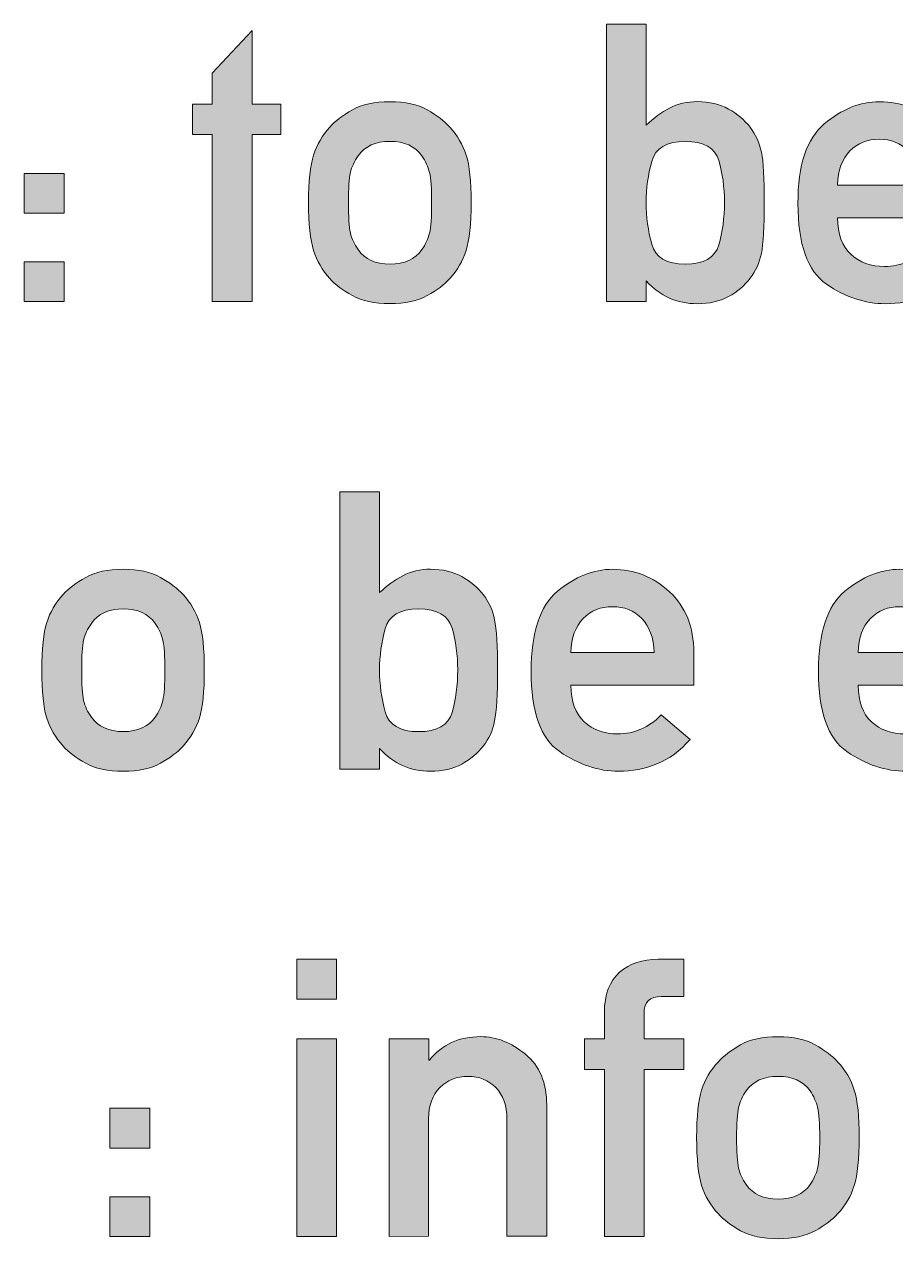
# Model space of a CAD drawing. Header units: inches. Extents: x 247 to 2765, y -1897 to -1110.
# Drawn here: x 2677.9 to 2687.36, y -1314.22 to -1301.02 of the extents above; entities that cross this region are included whole.
import ezdxf

# ---------------------------------------------------------------- set-up
doc = ezdxf.new("R2010")
doc.units = ezdxf.units.IN
doc.header["$MEASUREMENT"] = 0
doc.layers.add('Layer 1', color=7, linetype='Continuous')

# ---------------------------------------------------------------- blocks, each defined once
blk = doc.blocks.new('block 320')
at = {"layer": 'Layer 1', "true_color": 0x010101}
h = blk.add_hatch(color=18, dxfattribs=at)
h.dxf.hatch_style = 2
edge = h.paths.add_edge_path()
edge.add_spline(control_points=[(2684.223, -1304.035), (2684.223, -1304.035), (2684.223, -1301.023), (2684.223, -1301.023), (2684.223, -1301.023), (2684.655, -1301.023), (2684.655, -1301.023), (2684.655, -1301.023), (2684.655, -1302.118), (2684.655, -1302.118), (2684.735, -1302.042), (2684.819, -1301.981), (2684.908, -1301.935), (2684.997, -1301.888), (2685.097, -1301.864), (2685.209, -1301.864), (2685.34, -1301.864), (2685.453, -1301.891), (2685.548, -1301.944), (2685.643, -1301.997), (2685.722, -1302.064), (2685.784, -1302.143), (2685.843, -1302.221), (2685.884, -1302.311), (2685.905, -1302.413), (2685.927, -1302.516), (2685.937, -1302.699), (2685.937, -1302.961), (2685.937, -1303.225), (2685.926, -1303.409), (2685.905, -1303.513), (2685.884, -1303.617), (2685.843, -1303.707), (2685.784, -1303.783), (2685.722, -1303.864), (2685.643, -1303.931), (2685.548, -1303.982), (2685.453, -1304.034), (2685.34, -1304.06), (2685.209, -1304.06), (2684.989, -1304.06), (2684.804, -1303.978), (2684.655, -1303.812), (2684.655, -1303.812), (2684.655, -1304.035), (2684.655, -1304.035), (2684.655, -1304.035), (2684.223, -1304.035), (2684.223, -1304.035), (2684.223, -1304.035), (2684.223, -1304.035), (2684.223, -1304.035)], knot_values=[0, 0, 0, 0, 1, 1, 1, 2, 2, 2, 3, 3, 3, 4, 4, 4, 5, 5, 5, 6, 6, 6, 7, 7, 7, 8, 8, 8, 9, 9, 9, 10, 10, 10, 11, 11, 11, 12, 12, 12, 13, 13, 13, 14, 14, 14, 15, 15, 15, 16, 16, 16, 17, 17, 17, 17], degree=3, periodic=1)
edge = h.paths.add_edge_path()
edge.add_spline(control_points=[(2685.078, -1302.296), (2684.876, -1302.296), (2684.754, -1302.369), (2684.714, -1302.513), (2684.674, -1302.658), (2684.654, -1302.807), (2684.654, -1302.96), (2684.654, -1303.117), (2684.674, -1303.268), (2684.714, -1303.413), (2684.754, -1303.557), (2684.876, -1303.63), (2685.078, -1303.63), (2685.281, -1303.63), (2685.402, -1303.56), (2685.443, -1303.421), (2685.483, -1303.281), (2685.504, -1303.128), (2685.504, -1302.959), (2685.504, -1302.795), (2685.483, -1302.644), (2685.443, -1302.504), (2685.402, -1302.366), (2685.281, -1302.296), (2685.078, -1302.296)], knot_values=[0, 0, 0, 0, 1, 1, 1, 2, 2, 2, 3, 3, 3, 4, 4, 4, 5, 5, 5, 6, 6, 6, 7, 7, 7, 8, 8, 8, 8], degree=3, periodic=1)
h = blk.add_hatch(color=18, dxfattribs=at)
h.dxf.hatch_style = 2
h.paths.add_polyline_path([(2679.939, -1304.037), (2679.939, -1302.22), (2679.725, -1302.22), (2679.725, -1301.89), (2679.939, -1301.89), (2679.939, -1301.553), (2680.372, -1301.091), (2680.372, -1301.89), (2680.686, -1301.89), (2680.686, -1302.22), (2680.372, -1302.22), (2680.372, -1304.037)])
h = blk.add_hatch(color=18, dxfattribs=at)
h.dxf.hatch_style = 2
edge = h.paths.add_edge_path()
edge.add_spline(control_points=[(2680.985, -1302.96), (2680.985, -1302.73), (2681.004, -1302.558), (2681.039, -1302.445), (2681.075, -1302.333), (2681.135, -1302.231), (2681.217, -1302.14), (2681.276, -1302.074), (2681.358, -1302.013), (2681.462, -1301.954), (2681.566, -1301.894), (2681.702, -1301.865), (2681.87, -1301.865), (2682.035, -1301.865), (2682.17, -1301.894), (2682.275, -1301.954), (2682.379, -1302.013), (2682.461, -1302.075), (2682.52, -1302.14), (2682.602, -1302.231), (2682.662, -1302.333), (2682.698, -1302.445), (2682.735, -1302.558), (2682.752, -1302.73), (2682.752, -1302.96), (2682.752, -1303.194), (2682.733, -1303.367), (2682.698, -1303.481), (2682.663, -1303.595), (2682.602, -1303.696), (2682.52, -1303.787), (2682.461, -1303.853), (2682.379, -1303.915), (2682.275, -1303.972), (2682.17, -1304.03), (2682.035, -1304.059), (2681.87, -1304.059), (2681.701, -1304.059), (2681.566, -1304.03), (2681.462, -1303.972), (2681.358, -1303.915), (2681.276, -1303.853), (2681.217, -1303.787), (2681.135, -1303.696), (2681.076, -1303.594), (2681.039, -1303.481), (2681.004, -1303.368), (2680.985, -1303.194), (2680.985, -1302.96)], knot_values=[0, 0, 0, 0, 1, 1, 1, 2, 2, 2, 3, 3, 3, 4, 4, 4, 5, 5, 5, 6, 6, 6, 7, 7, 7, 8, 8, 8, 9, 9, 9, 10, 10, 10, 11, 11, 11, 12, 12, 12, 13, 13, 13, 14, 14, 14, 15, 15, 15, 16, 16, 16, 16], degree=3, periodic=1)
edge = h.paths.add_edge_path()
edge.add_spline(control_points=[(2682.323, -1302.964), (2682.323, -1302.808), (2682.316, -1302.699), (2682.3, -1302.635), (2682.284, -1302.571), (2682.257, -1302.511), (2682.218, -1302.453), (2682.142, -1302.348), (2682.026, -1302.296), (2681.871, -1302.296), (2681.713, -1302.296), (2681.597, -1302.348), (2681.524, -1302.453), (2681.483, -1302.511), (2681.455, -1302.571), (2681.44, -1302.635), (2681.426, -1302.699), (2681.419, -1302.806), (2681.419, -1302.959), (2681.419, -1303.116), (2681.426, -1303.228), (2681.44, -1303.291), (2681.455, -1303.354), (2681.483, -1303.416), (2681.524, -1303.472), (2681.597, -1303.577), (2681.713, -1303.629), (2681.871, -1303.629), (2682.026, -1303.629), (2682.143, -1303.577), (2682.218, -1303.472), (2682.257, -1303.416), (2682.285, -1303.355), (2682.3, -1303.292), (2682.315, -1303.229), (2682.323, -1303.12), (2682.323, -1302.964)], knot_values=[0, 0, 0, 0, 1, 1, 1, 2, 2, 2, 3, 3, 3, 4, 4, 4, 5, 5, 5, 6, 6, 6, 7, 7, 7, 8, 8, 8, 9, 9, 9, 10, 10, 10, 11, 11, 11, 12, 12, 12, 12], degree=3, periodic=1)
h = blk.add_hatch(color=18, dxfattribs=at)
h.dxf.hatch_style = 2
edge = h.paths.add_edge_path()
edge.add_spline(control_points=[(2688.069, -1303.126), (2688.069, -1303.126), (2686.734, -1303.126), (2686.734, -1303.126), (2686.734, -1303.302), (2686.782, -1303.434), (2686.878, -1303.523), (2686.973, -1303.611), (2687.096, -1303.655), (2687.244, -1303.655), (2687.422, -1303.655), (2687.579, -1303.586), (2687.716, -1303.448), (2687.716, -1303.448), (2688.029, -1303.715), (2688.029, -1303.715), (2687.922, -1303.839), (2687.802, -1303.927), (2687.669, -1303.98), (2687.536, -1304.033), (2687.397, -1304.06), (2687.253, -1304.06), (2687.032, -1304.06), (2686.819, -1303.989), (2686.612, -1303.847), (2686.405, -1303.704), (2686.302, -1303.412), (2686.302, -1302.971), (2686.302, -1302.554), (2686.398, -1302.265), (2686.589, -1302.105), (2686.78, -1301.946), (2686.978, -1301.865), (2687.187, -1301.865), (2687.422, -1301.865), (2687.628, -1301.947), (2687.805, -1302.11), (2687.981, -1302.274), (2688.069, -1302.494), (2688.069, -1302.771), (2688.069, -1302.771), (2688.069, -1303.126), (2688.069, -1303.126), (2688.069, -1303.126), (2688.069, -1303.126), (2688.069, -1303.126)], knot_values=[0, 0, 0, 0, 1, 1, 1, 2, 2, 2, 3, 3, 3, 4, 4, 4, 5, 5, 5, 6, 6, 6, 7, 7, 7, 8, 8, 8, 9, 9, 9, 10, 10, 10, 11, 11, 11, 12, 12, 12, 13, 13, 13, 14, 14, 14, 15, 15, 15, 15], degree=3, periodic=1)
edge = h.paths.add_edge_path()
edge.add_spline(control_points=[(2686.734, -1302.77), (2686.734, -1302.77), (2687.639, -1302.77), (2687.639, -1302.77), (2687.632, -1302.609), (2687.587, -1302.485), (2687.502, -1302.399), (2687.418, -1302.315), (2687.313, -1302.272), (2687.186, -1302.272), (2687.058, -1302.272), (2686.952, -1302.315), (2686.868, -1302.399), (2686.782, -1302.485), (2686.738, -1302.609), (2686.734, -1302.77)], knot_values=[0, 0, 0, 0, 1, 1, 1, 2, 2, 2, 3, 3, 3, 4, 4, 4, 5, 5, 5, 5], degree=3, periodic=1)
h = blk.add_hatch(color=18, dxfattribs=at)
h.dxf.hatch_style = 2
h.paths.add_polyline_path([(2677.897, -1303.076), (2677.897, -1302.644), (2678.33, -1302.644), (2678.33, -1303.076)])
h.paths.add_polyline_path([(2677.897, -1304.035), (2677.897, -1303.604), (2678.33, -1303.604), (2678.33, -1304.035)])
h = blk.add_hatch(color=18, dxfattribs=at)
h.dxf.hatch_style = 2
edge = h.paths.add_edge_path()
edge.add_spline(control_points=[(2681.324, -1309.115), (2681.324, -1309.115), (2681.324, -1306.103), (2681.324, -1306.103), (2681.324, -1306.103), (2681.757, -1306.103), (2681.757, -1306.103), (2681.757, -1306.103), (2681.757, -1307.199), (2681.757, -1307.199), (2681.837, -1307.123), (2681.921, -1307.062), (2682.01, -1307.015), (2682.099, -1306.968), (2682.199, -1306.945), (2682.311, -1306.945), (2682.442, -1306.945), (2682.555, -1306.971), (2682.65, -1307.025), (2682.745, -1307.078), (2682.824, -1307.144), (2682.886, -1307.224), (2682.945, -1307.301), (2682.986, -1307.391), (2683.007, -1307.494), (2683.028, -1307.597), (2683.039, -1307.779), (2683.039, -1308.041), (2683.039, -1308.305), (2683.028, -1308.49), (2683.007, -1308.594), (2682.986, -1308.698), (2682.945, -1308.788), (2682.886, -1308.863), (2682.824, -1308.945), (2682.745, -1309.011), (2682.65, -1309.063), (2682.555, -1309.114), (2682.442, -1309.14), (2682.311, -1309.14), (2682.091, -1309.14), (2681.906, -1309.058), (2681.757, -1308.892), (2681.757, -1308.892), (2681.757, -1309.116), (2681.757, -1309.116), (2681.757, -1309.116), (2681.325, -1309.116), (2681.325, -1309.116), (2681.325, -1309.116), (2681.325, -1309.115), (2681.325, -1309.115), (2681.325, -1309.115), (2681.324, -1309.115), (2681.324, -1309.115)], knot_values=[0, 0, 0, 0, 1, 1, 1, 2, 2, 2, 3, 3, 3, 4, 4, 4, 5, 5, 5, 6, 6, 6, 7, 7, 7, 8, 8, 8, 9, 9, 9, 10, 10, 10, 11, 11, 11, 12, 12, 12, 13, 13, 13, 14, 14, 14, 15, 15, 15, 16, 16, 16, 17, 17, 17, 18, 18, 18, 18], degree=3, periodic=1)
edge = h.paths.add_edge_path()
edge.add_spline(control_points=[(2682.18, -1307.377), (2681.978, -1307.377), (2681.857, -1307.449), (2681.817, -1307.594), (2681.777, -1307.738), (2681.757, -1307.887), (2681.757, -1308.04), (2681.757, -1308.197), (2681.777, -1308.348), (2681.817, -1308.493), (2681.857, -1308.637), (2681.978, -1308.71), (2682.18, -1308.71), (2682.383, -1308.71), (2682.505, -1308.64), (2682.545, -1308.501), (2682.585, -1308.361), (2682.606, -1308.207), (2682.606, -1308.039), (2682.606, -1307.875), (2682.585, -1307.724), (2682.545, -1307.585), (2682.504, -1307.446), (2682.383, -1307.377), (2682.18, -1307.377)], knot_values=[0, 0, 0, 0, 1, 1, 1, 2, 2, 2, 3, 3, 3, 4, 4, 4, 5, 5, 5, 6, 6, 6, 7, 7, 7, 8, 8, 8, 8], degree=3, periodic=1)
h = blk.add_hatch(color=18, dxfattribs=at)
h.dxf.hatch_style = 2
edge = h.paths.add_edge_path()
edge.add_spline(control_points=[(2678.087, -1308.04), (2678.087, -1307.81), (2678.105, -1307.638), (2678.141, -1307.525), (2678.177, -1307.412), (2678.236, -1307.31), (2678.319, -1307.219), (2678.378, -1307.155), (2678.46, -1307.093), (2678.564, -1307.034), (2678.668, -1306.975), (2678.804, -1306.945), (2678.971, -1306.945), (2679.137, -1306.945), (2679.272, -1306.975), (2679.377, -1307.034), (2679.481, -1307.093), (2679.563, -1307.155), (2679.622, -1307.219), (2679.704, -1307.31), (2679.764, -1307.412), (2679.8, -1307.525), (2679.836, -1307.638), (2679.853, -1307.81), (2679.853, -1308.04), (2679.853, -1308.274), (2679.835, -1308.448), (2679.8, -1308.562), (2679.764, -1308.675), (2679.704, -1308.776), (2679.622, -1308.868), (2679.563, -1308.934), (2679.481, -1308.995), (2679.377, -1309.053), (2679.272, -1309.111), (2679.136, -1309.14), (2678.971, -1309.14), (2678.803, -1309.14), (2678.668, -1309.111), (2678.564, -1309.053), (2678.459, -1308.995), (2678.378, -1308.933), (2678.319, -1308.868), (2678.236, -1308.776), (2678.177, -1308.674), (2678.141, -1308.562), (2678.105, -1308.448), (2678.087, -1308.274), (2678.087, -1308.04)], knot_values=[0, 0, 0, 0, 1, 1, 1, 2, 2, 2, 3, 3, 3, 4, 4, 4, 5, 5, 5, 6, 6, 6, 7, 7, 7, 8, 8, 8, 9, 9, 9, 10, 10, 10, 11, 11, 11, 12, 12, 12, 13, 13, 13, 14, 14, 14, 15, 15, 15, 16, 16, 16, 16], degree=3, periodic=1)
edge = h.paths.add_edge_path()
edge.add_spline(control_points=[(2679.425, -1308.044), (2679.425, -1307.889), (2679.418, -1307.779), (2679.402, -1307.715), (2679.385, -1307.652), (2679.359, -1307.591), (2679.32, -1307.533), (2679.244, -1307.428), (2679.128, -1307.376), (2678.973, -1307.376), (2678.815, -1307.376), (2678.699, -1307.428), (2678.626, -1307.533), (2678.585, -1307.591), (2678.557, -1307.652), (2678.542, -1307.715), (2678.528, -1307.779), (2678.521, -1307.887), (2678.521, -1308.04), (2678.521, -1308.197), (2678.528, -1308.307), (2678.542, -1308.371), (2678.557, -1308.435), (2678.585, -1308.496), (2678.626, -1308.552), (2678.699, -1308.657), (2678.815, -1308.709), (2678.973, -1308.709), (2679.128, -1308.709), (2679.245, -1308.657), (2679.32, -1308.552), (2679.359, -1308.496), (2679.386, -1308.436), (2679.402, -1308.373), (2679.417, -1308.309), (2679.425, -1308.2), (2679.425, -1308.044)], knot_values=[0, 0, 0, 0, 1, 1, 1, 2, 2, 2, 3, 3, 3, 4, 4, 4, 5, 5, 5, 6, 6, 6, 7, 7, 7, 8, 8, 8, 9, 9, 9, 10, 10, 10, 11, 11, 11, 12, 12, 12, 12], degree=3, periodic=1)
h = blk.add_hatch(color=18, dxfattribs=at)
h.dxf.hatch_style = 2
edge = h.paths.add_edge_path()
edge.add_spline(control_points=[(2685.171, -1308.205), (2685.171, -1308.205), (2683.836, -1308.205), (2683.836, -1308.205), (2683.836, -1308.382), (2683.884, -1308.514), (2683.979, -1308.603), (2684.075, -1308.691), (2684.198, -1308.735), (2684.346, -1308.735), (2684.524, -1308.735), (2684.681, -1308.666), (2684.818, -1308.528), (2684.818, -1308.528), (2685.13, -1308.795), (2685.13, -1308.795), (2685.024, -1308.919), (2684.904, -1309.007), (2684.771, -1309.06), (2684.638, -1309.113), (2684.499, -1309.14), (2684.355, -1309.14), (2684.134, -1309.14), (2683.921, -1309.069), (2683.714, -1308.927), (2683.507, -1308.784), (2683.404, -1308.492), (2683.404, -1308.051), (2683.404, -1307.633), (2683.5, -1307.345), (2683.69, -1307.185), (2683.882, -1307.025), (2684.08, -1306.946), (2684.289, -1306.946), (2684.524, -1306.946), (2684.73, -1307.027), (2684.907, -1307.19), (2685.083, -1307.353), (2685.171, -1307.573), (2685.171, -1307.85), (2685.171, -1307.85), (2685.171, -1308.205), (2685.171, -1308.205), (2685.171, -1308.205), (2685.171, -1308.205), (2685.171, -1308.205)], knot_values=[0, 0, 0, 0, 1, 1, 1, 2, 2, 2, 3, 3, 3, 4, 4, 4, 5, 5, 5, 6, 6, 6, 7, 7, 7, 8, 8, 8, 9, 9, 9, 10, 10, 10, 11, 11, 11, 12, 12, 12, 13, 13, 13, 14, 14, 14, 15, 15, 15, 15], degree=3, periodic=1)
edge = h.paths.add_edge_path()
edge.add_spline(control_points=[(2683.836, -1307.85), (2683.836, -1307.85), (2684.741, -1307.85), (2684.741, -1307.85), (2684.734, -1307.689), (2684.689, -1307.565), (2684.605, -1307.48), (2684.52, -1307.394), (2684.415, -1307.352), (2684.289, -1307.352), (2684.16, -1307.352), (2684.054, -1307.394), (2683.97, -1307.48), (2683.885, -1307.565), (2683.84, -1307.689), (2683.836, -1307.85)], knot_values=[0, 0, 0, 0, 1, 1, 1, 2, 2, 2, 3, 3, 3, 4, 4, 4, 5, 5, 5, 5], degree=3, periodic=1)
h = blk.add_hatch(color=18, dxfattribs=at)
h.dxf.hatch_style = 2
edge = h.paths.add_edge_path()
edge.add_spline(control_points=[(2688.293, -1308.205), (2688.293, -1308.205), (2686.957, -1308.205), (2686.957, -1308.205), (2686.957, -1308.382), (2687.005, -1308.514), (2687.1, -1308.603), (2687.196, -1308.691), (2687.318, -1308.735), (2687.468, -1308.735), (2687.646, -1308.735), (2687.802, -1308.666), (2687.939, -1308.528), (2687.939, -1308.528), (2688.251, -1308.795), (2688.251, -1308.795), (2688.145, -1308.919), (2688.025, -1309.007), (2687.892, -1309.06), (2687.759, -1309.113), (2687.62, -1309.14), (2687.476, -1309.14), (2687.255, -1309.14), (2687.042, -1309.069), (2686.835, -1308.927), (2686.628, -1308.784), (2686.525, -1308.492), (2686.525, -1308.051), (2686.525, -1307.633), (2686.621, -1307.345), (2686.812, -1307.185), (2687.003, -1307.025), (2687.201, -1306.946), (2687.41, -1306.946), (2687.646, -1306.946), (2687.852, -1307.027), (2688.028, -1307.19), (2688.205, -1307.353), (2688.293, -1307.573), (2688.293, -1307.85), (2688.293, -1307.85), (2688.293, -1308.205), (2688.293, -1308.205)], knot_values=[0, 0, 0, 0, 1, 1, 1, 2, 2, 2, 3, 3, 3, 4, 4, 4, 5, 5, 5, 6, 6, 6, 7, 7, 7, 8, 8, 8, 9, 9, 9, 10, 10, 10, 11, 11, 11, 12, 12, 12, 13, 13, 13, 14, 14, 14, 14], degree=3, periodic=1)
edge = h.paths.add_edge_path()
edge.add_spline(control_points=[(2686.957, -1307.85), (2686.957, -1307.85), (2687.862, -1307.85), (2687.862, -1307.85), (2687.855, -1307.689), (2687.81, -1307.565), (2687.726, -1307.48), (2687.641, -1307.394), (2687.536, -1307.352), (2687.41, -1307.352), (2687.282, -1307.352), (2687.175, -1307.394), (2687.09, -1307.48), (2687.006, -1307.565), (2686.961, -1307.689), (2686.957, -1307.85)], knot_values=[0, 0, 0, 0, 1, 1, 1, 2, 2, 2, 3, 3, 3, 4, 4, 4, 5, 5, 5, 5], degree=3, periodic=1)
h = blk.add_hatch(color=18, dxfattribs=at)
h.dxf.hatch_style = 2
h.paths.add_polyline_path([(2680.858, -1311.616), (2680.858, -1311.183), (2681.29, -1311.183), (2681.29, -1311.616)])
h.paths.add_polyline_path([(2680.858, -1314.195), (2680.858, -1312.049), (2681.29, -1312.049), (2681.29, -1314.195)])
h = blk.add_hatch(color=18, dxfattribs=at)
h.dxf.hatch_style = 2
edge = h.paths.add_edge_path()
edge.add_spline(control_points=[(2684.2, -1314.195), (2684.2, -1314.195), (2684.2, -1312.38), (2684.2, -1312.38), (2684.2, -1312.38), (2683.983, -1312.38), (2683.983, -1312.38), (2683.983, -1312.38), (2683.983, -1312.049), (2683.983, -1312.049), (2683.983, -1312.049), (2684.2, -1312.049), (2684.2, -1312.049), (2684.2, -1312.049), (2684.2, -1311.766), (2684.2, -1311.766), (2684.2, -1311.566), (2684.255, -1311.419), (2684.365, -1311.324), (2684.476, -1311.229), (2684.614, -1311.183), (2684.783, -1311.183), (2684.783, -1311.183), (2685.062, -1311.183), (2685.062, -1311.183), (2685.062, -1311.183), (2685.062, -1311.588), (2685.062, -1311.588), (2685.062, -1311.588), (2684.818, -1311.588), (2684.818, -1311.588), (2684.694, -1311.588), (2684.63, -1311.647), (2684.63, -1311.766), (2684.63, -1311.766), (2684.63, -1312.049), (2684.63, -1312.049), (2684.63, -1312.049), (2685.063, -1312.049), (2685.063, -1312.049), (2685.063, -1312.049), (2685.063, -1312.38), (2685.063, -1312.38), (2685.063, -1312.38), (2684.63, -1312.38), (2684.63, -1312.38), (2684.63, -1312.38), (2684.63, -1314.195), (2684.63, -1314.195), (2684.63, -1314.195), (2684.2, -1314.195), (2684.2, -1314.195)], knot_values=[0, 0, 0, 0, 1, 1, 1, 2, 2, 2, 3, 3, 3, 4, 4, 4, 5, 5, 5, 6, 6, 6, 7, 7, 7, 8, 8, 8, 9, 9, 9, 10, 10, 10, 11, 11, 11, 12, 12, 12, 13, 13, 13, 14, 14, 14, 15, 15, 15, 16, 16, 16, 17, 17, 17, 17], degree=3, periodic=1)
h = blk.add_hatch(color=18, dxfattribs=at)
h.dxf.hatch_style = 2
edge = h.paths.add_edge_path()
edge.add_spline(control_points=[(2681.86, -1314.195), (2681.86, -1314.195), (2681.86, -1312.049), (2681.86, -1312.049), (2681.86, -1312.049), (2682.292, -1312.049), (2682.292, -1312.049), (2682.292, -1312.049), (2682.292, -1312.279), (2682.292, -1312.279), (2682.292, -1312.279), (2682.3, -1312.279), (2682.3, -1312.279), (2682.434, -1312.109), (2682.62, -1312.024), (2682.858, -1312.024), (2683.025, -1312.024), (2683.186, -1312.088), (2683.341, -1312.214), (2683.495, -1312.341), (2683.573, -1312.525), (2683.573, -1312.768), (2683.573, -1312.768), (2683.573, -1314.194), (2683.573, -1314.194), (2683.573, -1314.194), (2683.141, -1314.194), (2683.141, -1314.194), (2683.141, -1314.194), (2683.141, -1312.917), (2683.141, -1312.917), (2683.141, -1312.772), (2683.1, -1312.66), (2683.02, -1312.578), (2682.939, -1312.497), (2682.839, -1312.456), (2682.718, -1312.456), (2682.594, -1312.456), (2682.492, -1312.496), (2682.412, -1312.578), (2682.331, -1312.659), (2682.29, -1312.772), (2682.29, -1312.917), (2682.29, -1312.917), (2682.29, -1314.194), (2682.29, -1314.194), (2682.29, -1314.194), (2681.86, -1314.195), (2681.86, -1314.195), (2681.86, -1314.195), (2681.86, -1314.195), (2681.86, -1314.195)], knot_values=[0, 0, 0, 0, 1, 1, 1, 2, 2, 2, 3, 3, 3, 4, 4, 4, 5, 5, 5, 6, 6, 6, 7, 7, 7, 8, 8, 8, 9, 9, 9, 10, 10, 10, 11, 11, 11, 12, 12, 12, 13, 13, 13, 14, 14, 14, 15, 15, 15, 16, 16, 16, 17, 17, 17, 17], degree=3, periodic=1)
h = blk.add_hatch(color=18, dxfattribs=at)
h.dxf.hatch_style = 2
edge = h.paths.add_edge_path()
edge.add_spline(control_points=[(2685.202, -1313.12), (2685.202, -1312.89), (2685.221, -1312.718), (2685.256, -1312.605), (2685.291, -1312.492), (2685.351, -1312.391), (2685.434, -1312.3), (2685.493, -1312.235), (2685.575, -1312.173), (2685.679, -1312.114), (2685.783, -1312.054), (2685.919, -1312.025), (2686.087, -1312.025), (2686.252, -1312.025), (2686.387, -1312.054), (2686.491, -1312.114), (2686.595, -1312.173), (2686.678, -1312.235), (2686.737, -1312.3), (2686.819, -1312.391), (2686.879, -1312.492), (2686.915, -1312.605), (2686.951, -1312.718), (2686.968, -1312.89), (2686.968, -1313.12), (2686.968, -1313.354), (2686.95, -1313.528), (2686.915, -1313.641), (2686.879, -1313.754), (2686.819, -1313.856), (2686.737, -1313.947), (2686.678, -1314.014), (2686.596, -1314.075), (2686.491, -1314.133), (2686.387, -1314.191), (2686.252, -1314.22), (2686.087, -1314.22), (2685.918, -1314.22), (2685.783, -1314.191), (2685.679, -1314.133), (2685.575, -1314.075), (2685.493, -1314.013), (2685.434, -1313.947), (2685.351, -1313.856), (2685.292, -1313.754), (2685.256, -1313.641), (2685.22, -1313.529), (2685.202, -1313.354), (2685.202, -1313.12)], knot_values=[0, 0, 0, 0, 1, 1, 1, 2, 2, 2, 3, 3, 3, 4, 4, 4, 5, 5, 5, 6, 6, 6, 7, 7, 7, 8, 8, 8, 9, 9, 9, 10, 10, 10, 11, 11, 11, 12, 12, 12, 13, 13, 13, 14, 14, 14, 15, 15, 15, 16, 16, 16, 16], degree=3, periodic=1)
edge = h.paths.add_edge_path()
edge.add_spline(control_points=[(2686.54, -1313.124), (2686.54, -1312.969), (2686.532, -1312.859), (2686.516, -1312.795), (2686.501, -1312.732), (2686.473, -1312.671), (2686.435, -1312.613), (2686.359, -1312.508), (2686.243, -1312.456), (2686.088, -1312.456), (2685.93, -1312.456), (2685.814, -1312.508), (2685.741, -1312.613), (2685.7, -1312.671), (2685.672, -1312.732), (2685.657, -1312.795), (2685.643, -1312.859), (2685.636, -1312.966), (2685.636, -1313.12), (2685.636, -1313.277), (2685.643, -1313.388), (2685.657, -1313.452), (2685.672, -1313.515), (2685.7, -1313.576), (2685.741, -1313.632), (2685.814, -1313.737), (2685.93, -1313.789), (2686.088, -1313.789), (2686.243, -1313.789), (2686.36, -1313.737), (2686.435, -1313.632), (2686.473, -1313.576), (2686.501, -1313.516), (2686.516, -1313.453), (2686.532, -1313.389), (2686.54, -1313.28), (2686.54, -1313.124)], knot_values=[0, 0, 0, 0, 1, 1, 1, 2, 2, 2, 3, 3, 3, 4, 4, 4, 5, 5, 5, 6, 6, 6, 7, 7, 7, 8, 8, 8, 9, 9, 9, 10, 10, 10, 11, 11, 11, 12, 12, 12, 12], degree=3, periodic=1)
h = blk.add_hatch(color=18, dxfattribs=at)
h.dxf.hatch_style = 2
h.paths.add_polyline_path([(2678.828, -1313.236), (2678.828, -1312.803), (2679.26, -1312.803), (2679.26, -1313.236)])
h.paths.add_polyline_path([(2678.828, -1314.195), (2678.828, -1313.765), (2679.26, -1313.765), (2679.26, -1314.195)])
at = {"layer": 'Layer 1', "lineweight": 0}
for points in [[(2679.939, -1304.037), (2679.939, -1302.22), (2679.725, -1302.22), (2679.725, -1301.89), (2679.939, -1301.89), (2679.939, -1301.553), (2680.372, -1301.091), (2680.372, -1301.89), (2680.686, -1301.89), (2680.686, -1302.22), (2680.372, -1302.22), (2680.372, -1304.037), (2679.939, -1304.037)], [(2677.897, -1303.076), (2677.897, -1302.644), (2678.33, -1302.644), (2678.33, -1303.076), (2677.897, -1303.076)], [(2677.897, -1304.035), (2677.897, -1303.604), (2678.33, -1303.604), (2678.33, -1304.035), (2677.897, -1304.035)], [(2680.858, -1311.616), (2680.858, -1311.183), (2681.29, -1311.183), (2681.29, -1311.616), (2680.858, -1311.616)], [(2680.858, -1314.195), (2680.858, -1312.049), (2681.29, -1312.049), (2681.29, -1314.195), (2680.858, -1314.195)], [(2678.828, -1313.236), (2678.828, -1312.803), (2679.26, -1312.803), (2679.26, -1313.236), (2678.828, -1313.236)], [(2678.828, -1314.195), (2678.828, -1313.765), (2679.26, -1313.765), (2679.26, -1314.195), (2678.828, -1314.195)]]:
    blk.add_lwpolyline(points, dxfattribs=at)
for points, knots in [([(2684.223, -1304.035), (2684.223, -1304.035), (2684.223, -1301.023), (2684.223, -1301.023), (2684.223, -1301.023), (2684.655, -1301.023), (2684.655, -1301.023), (2684.655, -1301.023), (2684.655, -1302.118), (2684.655, -1302.118), (2684.735, -1302.042), (2684.819, -1301.981), (2684.908, -1301.935), (2684.997, -1301.888), (2685.097, -1301.864), (2685.209, -1301.864), (2685.34, -1301.864), (2685.453, -1301.891), (2685.548, -1301.944), (2685.643, -1301.997), (2685.722, -1302.064), (2685.784, -1302.143), (2685.843, -1302.221), (2685.884, -1302.311), (2685.905, -1302.413), (2685.927, -1302.516), (2685.937, -1302.699), (2685.937, -1302.961), (2685.937, -1303.225), (2685.926, -1303.409), (2685.905, -1303.513), (2685.884, -1303.617), (2685.843, -1303.707), (2685.784, -1303.783), (2685.722, -1303.864), (2685.643, -1303.931), (2685.548, -1303.982), (2685.453, -1304.034), (2685.34, -1304.06), (2685.209, -1304.06), (2684.989, -1304.06), (2684.804, -1303.978), (2684.655, -1303.812), (2684.655, -1303.812), (2684.655, -1304.035), (2684.655, -1304.035), (2684.655, -1304.035), (2684.223, -1304.035), (2684.223, -1304.035), (2684.223, -1304.035), (2684.223, -1304.035), (2684.223, -1304.035)], [0, 0, 0, 0, 1, 1, 1, 2, 2, 2, 3, 3, 3, 4, 4, 4, 5, 5, 5, 6, 6, 6, 7, 7, 7, 8, 8, 8, 9, 9, 9, 10, 10, 10, 11, 11, 11, 12, 12, 12, 13, 13, 13, 14, 14, 14, 15, 15, 15, 16, 16, 16, 17, 17, 17, 17]), ([(2680.985, -1302.96), (2680.985, -1302.73), (2681.004, -1302.558), (2681.039, -1302.445), (2681.075, -1302.333), (2681.135, -1302.231), (2681.217, -1302.14), (2681.276, -1302.074), (2681.358, -1302.013), (2681.462, -1301.954), (2681.566, -1301.894), (2681.702, -1301.865), (2681.87, -1301.865), (2682.035, -1301.865), (2682.17, -1301.894), (2682.275, -1301.954), (2682.379, -1302.013), (2682.461, -1302.075), (2682.52, -1302.14), (2682.602, -1302.231), (2682.662, -1302.333), (2682.698, -1302.445), (2682.735, -1302.558), (2682.752, -1302.73), (2682.752, -1302.96), (2682.752, -1303.194), (2682.733, -1303.367), (2682.698, -1303.481), (2682.663, -1303.595), (2682.602, -1303.696), (2682.52, -1303.787), (2682.461, -1303.853), (2682.379, -1303.915), (2682.275, -1303.972), (2682.17, -1304.03), (2682.035, -1304.059), (2681.87, -1304.059), (2681.701, -1304.059), (2681.566, -1304.03), (2681.462, -1303.972), (2681.358, -1303.915), (2681.276, -1303.853), (2681.217, -1303.787), (2681.135, -1303.696), (2681.076, -1303.594), (2681.039, -1303.481), (2681.004, -1303.368), (2680.985, -1303.194), (2680.985, -1302.96)], [0, 0, 0, 0, 1, 1, 1, 2, 2, 2, 3, 3, 3, 4, 4, 4, 5, 5, 5, 6, 6, 6, 7, 7, 7, 8, 8, 8, 9, 9, 9, 10, 10, 10, 11, 11, 11, 12, 12, 12, 13, 13, 13, 14, 14, 14, 15, 15, 15, 16, 16, 16, 16]), ([(2688.069, -1303.126), (2688.069, -1303.126), (2686.734, -1303.126), (2686.734, -1303.126), (2686.734, -1303.302), (2686.782, -1303.434), (2686.878, -1303.523), (2686.973, -1303.611), (2687.096, -1303.655), (2687.244, -1303.655), (2687.422, -1303.655), (2687.579, -1303.586), (2687.716, -1303.448), (2687.716, -1303.448), (2688.029, -1303.715), (2688.029, -1303.715), (2687.922, -1303.839), (2687.802, -1303.927), (2687.669, -1303.98), (2687.536, -1304.033), (2687.397, -1304.06), (2687.253, -1304.06), (2687.032, -1304.06), (2686.819, -1303.989), (2686.612, -1303.847), (2686.405, -1303.704), (2686.302, -1303.412), (2686.302, -1302.971), (2686.302, -1302.554), (2686.398, -1302.265), (2686.589, -1302.105), (2686.78, -1301.946), (2686.978, -1301.865), (2687.187, -1301.865), (2687.422, -1301.865), (2687.628, -1301.947), (2687.805, -1302.11), (2687.981, -1302.274), (2688.069, -1302.494), (2688.069, -1302.771), (2688.069, -1302.771), (2688.069, -1303.126), (2688.069, -1303.126), (2688.069, -1303.126), (2688.069, -1303.126), (2688.069, -1303.126)], [0, 0, 0, 0, 1, 1, 1, 2, 2, 2, 3, 3, 3, 4, 4, 4, 5, 5, 5, 6, 6, 6, 7, 7, 7, 8, 8, 8, 9, 9, 9, 10, 10, 10, 11, 11, 11, 12, 12, 12, 13, 13, 13, 14, 14, 14, 15, 15, 15, 15]), ([(2682.323, -1302.964), (2682.323, -1302.808), (2682.316, -1302.699), (2682.3, -1302.635), (2682.284, -1302.571), (2682.257, -1302.511), (2682.218, -1302.453), (2682.142, -1302.348), (2682.026, -1302.296), (2681.871, -1302.296), (2681.713, -1302.296), (2681.597, -1302.348), (2681.524, -1302.453), (2681.483, -1302.511), (2681.455, -1302.571), (2681.44, -1302.635), (2681.426, -1302.699), (2681.419, -1302.806), (2681.419, -1302.959), (2681.419, -1303.116), (2681.426, -1303.228), (2681.44, -1303.291), (2681.455, -1303.354), (2681.483, -1303.416), (2681.524, -1303.472), (2681.597, -1303.577), (2681.713, -1303.629), (2681.871, -1303.629), (2682.026, -1303.629), (2682.143, -1303.577), (2682.218, -1303.472), (2682.257, -1303.416), (2682.285, -1303.355), (2682.3, -1303.292), (2682.315, -1303.229), (2682.323, -1303.12), (2682.323, -1302.964)], [0, 0, 0, 0, 1, 1, 1, 2, 2, 2, 3, 3, 3, 4, 4, 4, 5, 5, 5, 6, 6, 6, 7, 7, 7, 8, 8, 8, 9, 9, 9, 10, 10, 10, 11, 11, 11, 12, 12, 12, 12]), ([(2685.078, -1302.296), (2684.876, -1302.296), (2684.754, -1302.369), (2684.714, -1302.513), (2684.674, -1302.658), (2684.654, -1302.807), (2684.654, -1302.96), (2684.654, -1303.117), (2684.674, -1303.268), (2684.714, -1303.413), (2684.754, -1303.557), (2684.876, -1303.63), (2685.078, -1303.63), (2685.281, -1303.63), (2685.402, -1303.56), (2685.443, -1303.421), (2685.483, -1303.281), (2685.504, -1303.128), (2685.504, -1302.959), (2685.504, -1302.795), (2685.483, -1302.644), (2685.443, -1302.504), (2685.402, -1302.366), (2685.281, -1302.296), (2685.078, -1302.296)], [0, 0, 0, 0, 1, 1, 1, 2, 2, 2, 3, 3, 3, 4, 4, 4, 5, 5, 5, 6, 6, 6, 7, 7, 7, 8, 8, 8, 8]), ([(2686.734, -1302.77), (2686.734, -1302.77), (2687.639, -1302.77), (2687.639, -1302.77), (2687.632, -1302.609), (2687.587, -1302.485), (2687.502, -1302.399), (2687.418, -1302.315), (2687.313, -1302.272), (2687.186, -1302.272), (2687.058, -1302.272), (2686.952, -1302.315), (2686.868, -1302.399), (2686.782, -1302.485), (2686.738, -1302.609), (2686.734, -1302.77)], [0, 0, 0, 0, 1, 1, 1, 2, 2, 2, 3, 3, 3, 4, 4, 4, 5, 5, 5, 5]), ([(2681.324, -1309.115), (2681.324, -1309.115), (2681.324, -1306.103), (2681.324, -1306.103), (2681.324, -1306.103), (2681.757, -1306.103), (2681.757, -1306.103), (2681.757, -1306.103), (2681.757, -1307.199), (2681.757, -1307.199), (2681.837, -1307.123), (2681.921, -1307.062), (2682.01, -1307.015), (2682.099, -1306.968), (2682.199, -1306.945), (2682.311, -1306.945), (2682.442, -1306.945), (2682.555, -1306.971), (2682.65, -1307.025), (2682.745, -1307.078), (2682.824, -1307.144), (2682.886, -1307.224), (2682.945, -1307.301), (2682.986, -1307.391), (2683.007, -1307.494), (2683.028, -1307.597), (2683.039, -1307.779), (2683.039, -1308.041), (2683.039, -1308.305), (2683.028, -1308.49), (2683.007, -1308.594), (2682.986, -1308.698), (2682.945, -1308.788), (2682.886, -1308.863), (2682.824, -1308.945), (2682.745, -1309.011), (2682.65, -1309.063), (2682.555, -1309.114), (2682.442, -1309.14), (2682.311, -1309.14), (2682.091, -1309.14), (2681.906, -1309.058), (2681.757, -1308.892), (2681.757, -1308.892), (2681.757, -1309.116), (2681.757, -1309.116), (2681.757, -1309.116), (2681.325, -1309.116), (2681.325, -1309.116), (2681.325, -1309.116), (2681.325, -1309.115), (2681.325, -1309.115), (2681.325, -1309.115), (2681.324, -1309.115), (2681.324, -1309.115)], [0, 0, 0, 0, 1, 1, 1, 2, 2, 2, 3, 3, 3, 4, 4, 4, 5, 5, 5, 6, 6, 6, 7, 7, 7, 8, 8, 8, 9, 9, 9, 10, 10, 10, 11, 11, 11, 12, 12, 12, 13, 13, 13, 14, 14, 14, 15, 15, 15, 16, 16, 16, 17, 17, 17, 18, 18, 18, 18]), ([(2678.087, -1308.04), (2678.087, -1307.81), (2678.105, -1307.638), (2678.141, -1307.525), (2678.177, -1307.412), (2678.236, -1307.31), (2678.319, -1307.219), (2678.378, -1307.155), (2678.46, -1307.093), (2678.564, -1307.034), (2678.668, -1306.975), (2678.804, -1306.945), (2678.971, -1306.945), (2679.137, -1306.945), (2679.272, -1306.975), (2679.377, -1307.034), (2679.481, -1307.093), (2679.563, -1307.155), (2679.622, -1307.219), (2679.704, -1307.31), (2679.764, -1307.412), (2679.8, -1307.525), (2679.836, -1307.638), (2679.853, -1307.81), (2679.853, -1308.04), (2679.853, -1308.274), (2679.835, -1308.448), (2679.8, -1308.562), (2679.764, -1308.675), (2679.704, -1308.776), (2679.622, -1308.868), (2679.563, -1308.934), (2679.481, -1308.995), (2679.377, -1309.053), (2679.272, -1309.111), (2679.136, -1309.14), (2678.971, -1309.14), (2678.803, -1309.14), (2678.668, -1309.111), (2678.564, -1309.053), (2678.459, -1308.995), (2678.378, -1308.933), (2678.319, -1308.868), (2678.236, -1308.776), (2678.177, -1308.674), (2678.141, -1308.562), (2678.105, -1308.448), (2678.087, -1308.274), (2678.087, -1308.04)], [0, 0, 0, 0, 1, 1, 1, 2, 2, 2, 3, 3, 3, 4, 4, 4, 5, 5, 5, 6, 6, 6, 7, 7, 7, 8, 8, 8, 9, 9, 9, 10, 10, 10, 11, 11, 11, 12, 12, 12, 13, 13, 13, 14, 14, 14, 15, 15, 15, 16, 16, 16, 16]), ([(2685.171, -1308.205), (2685.171, -1308.205), (2683.836, -1308.205), (2683.836, -1308.205), (2683.836, -1308.382), (2683.884, -1308.514), (2683.979, -1308.603), (2684.075, -1308.691), (2684.198, -1308.735), (2684.346, -1308.735), (2684.524, -1308.735), (2684.681, -1308.666), (2684.818, -1308.528), (2684.818, -1308.528), (2685.13, -1308.795), (2685.13, -1308.795), (2685.024, -1308.919), (2684.904, -1309.007), (2684.771, -1309.06), (2684.638, -1309.113), (2684.499, -1309.14), (2684.355, -1309.14), (2684.134, -1309.14), (2683.921, -1309.069), (2683.714, -1308.927), (2683.507, -1308.784), (2683.404, -1308.492), (2683.404, -1308.051), (2683.404, -1307.633), (2683.5, -1307.345), (2683.69, -1307.185), (2683.882, -1307.025), (2684.08, -1306.946), (2684.289, -1306.946), (2684.524, -1306.946), (2684.73, -1307.027), (2684.907, -1307.19), (2685.083, -1307.353), (2685.171, -1307.573), (2685.171, -1307.85), (2685.171, -1307.85), (2685.171, -1308.205), (2685.171, -1308.205), (2685.171, -1308.205), (2685.171, -1308.205), (2685.171, -1308.205)], [0, 0, 0, 0, 1, 1, 1, 2, 2, 2, 3, 3, 3, 4, 4, 4, 5, 5, 5, 6, 6, 6, 7, 7, 7, 8, 8, 8, 9, 9, 9, 10, 10, 10, 11, 11, 11, 12, 12, 12, 13, 13, 13, 14, 14, 14, 15, 15, 15, 15]), ([(2688.293, -1308.205), (2688.293, -1308.205), (2686.957, -1308.205), (2686.957, -1308.205), (2686.957, -1308.382), (2687.005, -1308.514), (2687.1, -1308.603), (2687.196, -1308.691), (2687.318, -1308.735), (2687.468, -1308.735), (2687.646, -1308.735), (2687.802, -1308.666), (2687.939, -1308.528), (2687.939, -1308.528), (2688.251, -1308.795), (2688.251, -1308.795), (2688.145, -1308.919), (2688.025, -1309.007), (2687.892, -1309.06), (2687.759, -1309.113), (2687.62, -1309.14), (2687.476, -1309.14), (2687.255, -1309.14), (2687.042, -1309.069), (2686.835, -1308.927), (2686.628, -1308.784), (2686.525, -1308.492), (2686.525, -1308.051), (2686.525, -1307.633), (2686.621, -1307.345), (2686.812, -1307.185), (2687.003, -1307.025), (2687.201, -1306.946), (2687.41, -1306.946), (2687.646, -1306.946), (2687.852, -1307.027), (2688.028, -1307.19), (2688.205, -1307.353), (2688.293, -1307.573), (2688.293, -1307.85), (2688.293, -1307.85), (2688.293, -1308.205), (2688.293, -1308.205)], [0, 0, 0, 0, 1, 1, 1, 2, 2, 2, 3, 3, 3, 4, 4, 4, 5, 5, 5, 6, 6, 6, 7, 7, 7, 8, 8, 8, 9, 9, 9, 10, 10, 10, 11, 11, 11, 12, 12, 12, 13, 13, 13, 14, 14, 14, 14]), ([(2683.836, -1307.85), (2683.836, -1307.85), (2684.741, -1307.85), (2684.741, -1307.85), (2684.734, -1307.689), (2684.689, -1307.565), (2684.605, -1307.48), (2684.52, -1307.394), (2684.415, -1307.352), (2684.289, -1307.352), (2684.16, -1307.352), (2684.054, -1307.394), (2683.97, -1307.48), (2683.885, -1307.565), (2683.84, -1307.689), (2683.836, -1307.85)], [0, 0, 0, 0, 1, 1, 1, 2, 2, 2, 3, 3, 3, 4, 4, 4, 5, 5, 5, 5]), ([(2686.957, -1307.85), (2686.957, -1307.85), (2687.862, -1307.85), (2687.862, -1307.85), (2687.855, -1307.689), (2687.81, -1307.565), (2687.726, -1307.48), (2687.641, -1307.394), (2687.536, -1307.352), (2687.41, -1307.352), (2687.282, -1307.352), (2687.175, -1307.394), (2687.09, -1307.48), (2687.006, -1307.565), (2686.961, -1307.689), (2686.957, -1307.85)], [0, 0, 0, 0, 1, 1, 1, 2, 2, 2, 3, 3, 3, 4, 4, 4, 5, 5, 5, 5]), ([(2679.425, -1308.044), (2679.425, -1307.889), (2679.418, -1307.779), (2679.402, -1307.715), (2679.385, -1307.652), (2679.359, -1307.591), (2679.32, -1307.533), (2679.244, -1307.428), (2679.128, -1307.376), (2678.973, -1307.376), (2678.815, -1307.376), (2678.699, -1307.428), (2678.626, -1307.533), (2678.585, -1307.591), (2678.557, -1307.652), (2678.542, -1307.715), (2678.528, -1307.779), (2678.521, -1307.887), (2678.521, -1308.04), (2678.521, -1308.197), (2678.528, -1308.307), (2678.542, -1308.371), (2678.557, -1308.435), (2678.585, -1308.496), (2678.626, -1308.552), (2678.699, -1308.657), (2678.815, -1308.709), (2678.973, -1308.709), (2679.128, -1308.709), (2679.245, -1308.657), (2679.32, -1308.552), (2679.359, -1308.496), (2679.386, -1308.436), (2679.402, -1308.373), (2679.417, -1308.309), (2679.425, -1308.2), (2679.425, -1308.044)], [0, 0, 0, 0, 1, 1, 1, 2, 2, 2, 3, 3, 3, 4, 4, 4, 5, 5, 5, 6, 6, 6, 7, 7, 7, 8, 8, 8, 9, 9, 9, 10, 10, 10, 11, 11, 11, 12, 12, 12, 12]), ([(2682.18, -1307.377), (2681.978, -1307.377), (2681.857, -1307.449), (2681.817, -1307.594), (2681.777, -1307.738), (2681.757, -1307.887), (2681.757, -1308.04), (2681.757, -1308.197), (2681.777, -1308.348), (2681.817, -1308.493), (2681.857, -1308.637), (2681.978, -1308.71), (2682.18, -1308.71), (2682.383, -1308.71), (2682.505, -1308.64), (2682.545, -1308.501), (2682.585, -1308.361), (2682.606, -1308.207), (2682.606, -1308.039), (2682.606, -1307.875), (2682.585, -1307.724), (2682.545, -1307.585), (2682.504, -1307.446), (2682.383, -1307.377), (2682.18, -1307.377)], [0, 0, 0, 0, 1, 1, 1, 2, 2, 2, 3, 3, 3, 4, 4, 4, 5, 5, 5, 6, 6, 6, 7, 7, 7, 8, 8, 8, 8]), ([(2684.2, -1314.195), (2684.2, -1314.195), (2684.2, -1312.38), (2684.2, -1312.38), (2684.2, -1312.38), (2683.983, -1312.38), (2683.983, -1312.38), (2683.983, -1312.38), (2683.983, -1312.049), (2683.983, -1312.049), (2683.983, -1312.049), (2684.2, -1312.049), (2684.2, -1312.049), (2684.2, -1312.049), (2684.2, -1311.766), (2684.2, -1311.766), (2684.2, -1311.566), (2684.255, -1311.419), (2684.365, -1311.324), (2684.476, -1311.229), (2684.614, -1311.183), (2684.783, -1311.183), (2684.783, -1311.183), (2685.062, -1311.183), (2685.062, -1311.183), (2685.062, -1311.183), (2685.062, -1311.588), (2685.062, -1311.588), (2685.062, -1311.588), (2684.818, -1311.588), (2684.818, -1311.588), (2684.694, -1311.588), (2684.63, -1311.647), (2684.63, -1311.766), (2684.63, -1311.766), (2684.63, -1312.049), (2684.63, -1312.049), (2684.63, -1312.049), (2685.063, -1312.049), (2685.063, -1312.049), (2685.063, -1312.049), (2685.063, -1312.38), (2685.063, -1312.38), (2685.063, -1312.38), (2684.63, -1312.38), (2684.63, -1312.38), (2684.63, -1312.38), (2684.63, -1314.195), (2684.63, -1314.195), (2684.63, -1314.195), (2684.2, -1314.195), (2684.2, -1314.195)], [0, 0, 0, 0, 1, 1, 1, 2, 2, 2, 3, 3, 3, 4, 4, 4, 5, 5, 5, 6, 6, 6, 7, 7, 7, 8, 8, 8, 9, 9, 9, 10, 10, 10, 11, 11, 11, 12, 12, 12, 13, 13, 13, 14, 14, 14, 15, 15, 15, 16, 16, 16, 17, 17, 17, 17]), ([(2681.86, -1314.195), (2681.86, -1314.195), (2681.86, -1312.049), (2681.86, -1312.049), (2681.86, -1312.049), (2682.292, -1312.049), (2682.292, -1312.049), (2682.292, -1312.049), (2682.292, -1312.279), (2682.292, -1312.279), (2682.292, -1312.279), (2682.3, -1312.279), (2682.3, -1312.279), (2682.434, -1312.109), (2682.62, -1312.024), (2682.858, -1312.024), (2683.025, -1312.024), (2683.186, -1312.088), (2683.341, -1312.214), (2683.495, -1312.341), (2683.573, -1312.525), (2683.573, -1312.768), (2683.573, -1312.768), (2683.573, -1314.194), (2683.573, -1314.194), (2683.573, -1314.194), (2683.141, -1314.194), (2683.141, -1314.194), (2683.141, -1314.194), (2683.141, -1312.917), (2683.141, -1312.917), (2683.141, -1312.772), (2683.1, -1312.66), (2683.02, -1312.578), (2682.939, -1312.497), (2682.839, -1312.456), (2682.718, -1312.456), (2682.594, -1312.456), (2682.492, -1312.496), (2682.412, -1312.578), (2682.331, -1312.659), (2682.29, -1312.772), (2682.29, -1312.917), (2682.29, -1312.917), (2682.29, -1314.194), (2682.29, -1314.194), (2682.29, -1314.194), (2681.86, -1314.195), (2681.86, -1314.195), (2681.86, -1314.195), (2681.86, -1314.195), (2681.86, -1314.195)], [0, 0, 0, 0, 1, 1, 1, 2, 2, 2, 3, 3, 3, 4, 4, 4, 5, 5, 5, 6, 6, 6, 7, 7, 7, 8, 8, 8, 9, 9, 9, 10, 10, 10, 11, 11, 11, 12, 12, 12, 13, 13, 13, 14, 14, 14, 15, 15, 15, 16, 16, 16, 17, 17, 17, 17]), ([(2685.202, -1313.12), (2685.202, -1312.89), (2685.221, -1312.718), (2685.256, -1312.605), (2685.291, -1312.492), (2685.351, -1312.391), (2685.434, -1312.3), (2685.493, -1312.235), (2685.575, -1312.173), (2685.679, -1312.114), (2685.783, -1312.054), (2685.919, -1312.025), (2686.087, -1312.025), (2686.252, -1312.025), (2686.387, -1312.054), (2686.491, -1312.114), (2686.595, -1312.173), (2686.678, -1312.235), (2686.737, -1312.3), (2686.819, -1312.391), (2686.879, -1312.492), (2686.915, -1312.605), (2686.951, -1312.718), (2686.968, -1312.89), (2686.968, -1313.12), (2686.968, -1313.354), (2686.95, -1313.528), (2686.915, -1313.641), (2686.879, -1313.754), (2686.819, -1313.856), (2686.737, -1313.947), (2686.678, -1314.014), (2686.596, -1314.075), (2686.491, -1314.133), (2686.387, -1314.191), (2686.252, -1314.22), (2686.087, -1314.22), (2685.918, -1314.22), (2685.783, -1314.191), (2685.679, -1314.133), (2685.575, -1314.075), (2685.493, -1314.013), (2685.434, -1313.947), (2685.351, -1313.856), (2685.292, -1313.754), (2685.256, -1313.641), (2685.22, -1313.529), (2685.202, -1313.354), (2685.202, -1313.12)], [0, 0, 0, 0, 1, 1, 1, 2, 2, 2, 3, 3, 3, 4, 4, 4, 5, 5, 5, 6, 6, 6, 7, 7, 7, 8, 8, 8, 9, 9, 9, 10, 10, 10, 11, 11, 11, 12, 12, 12, 13, 13, 13, 14, 14, 14, 15, 15, 15, 16, 16, 16, 16]), ([(2686.54, -1313.124), (2686.54, -1312.969), (2686.532, -1312.859), (2686.516, -1312.795), (2686.501, -1312.732), (2686.473, -1312.671), (2686.435, -1312.613), (2686.359, -1312.508), (2686.243, -1312.456), (2686.088, -1312.456), (2685.93, -1312.456), (2685.814, -1312.508), (2685.741, -1312.613), (2685.7, -1312.671), (2685.672, -1312.732), (2685.657, -1312.795), (2685.643, -1312.859), (2685.636, -1312.966), (2685.636, -1313.12), (2685.636, -1313.277), (2685.643, -1313.388), (2685.657, -1313.452), (2685.672, -1313.515), (2685.7, -1313.576), (2685.741, -1313.632), (2685.814, -1313.737), (2685.93, -1313.789), (2686.088, -1313.789), (2686.243, -1313.789), (2686.36, -1313.737), (2686.435, -1313.632), (2686.473, -1313.576), (2686.501, -1313.516), (2686.516, -1313.453), (2686.532, -1313.389), (2686.54, -1313.28), (2686.54, -1313.124)], [0, 0, 0, 0, 1, 1, 1, 2, 2, 2, 3, 3, 3, 4, 4, 4, 5, 5, 5, 6, 6, 6, 7, 7, 7, 8, 8, 8, 9, 9, 9, 10, 10, 10, 11, 11, 11, 12, 12, 12, 12])]:
    blk.add_open_spline(points, degree=3, knots=knots, dxfattribs=at)
blk = doc.blocks.new('block 316')
at = {"layer": 'Layer 1'}
blk.add_blockref('block 320', (0, 0), dxfattribs=at)

msp = doc.modelspace()

# ---------------------------------------------------------------- block references
at = {"layer": 'Layer 1'}
msp.add_blockref('block 316', (0, 0), dxfattribs=at)

doc.saveas('drawing.dxf')
